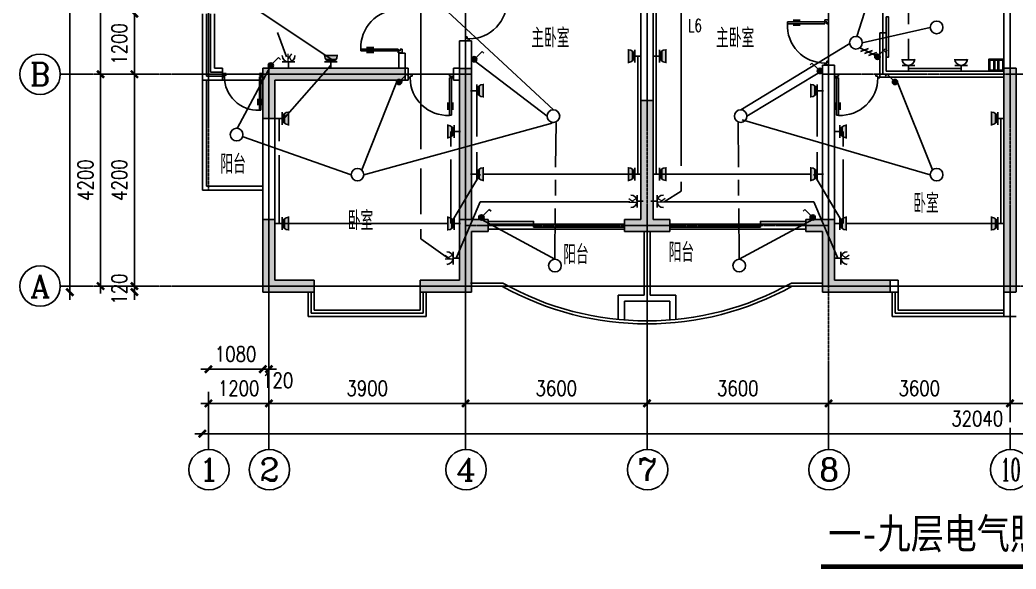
# Model space of a CAD drawing. Extents: x -170759 to 304867, y -311201 to 112352.
# Drawn here: x -86330 to -66572, y -287113 to -276227 of the extents above; entities that cross this region are included whole.
import ezdxf
from ezdxf.enums import TextEntityAlignment as Align

# ---------------------------------------------------------------- set-up
doc = ezdxf.new("R2010")
doc.units = 0
doc.linetypes.add('ACAD_ISO04W100', pattern=[30.5, 24, -3, 0.5, -3])
doc.linetypes.add('DOTE', pattern=[2.42, 2, -0.2, 0.02, -0.2])
doc.layers.get('0').update_dxf_attribs({"linetype": 'CONTINUOUS'})
doc.layers.get('DEFPOINTS').update_dxf_attribs({"linetype": 'CONTINUOUS'})
for name, color, linetype in [('AXIS', 3, 'CONTINUOUS'), ('AXIS_TEXT', 7, 'CONTINUOUS'), ('DOOR', 2, 'CONTINUOUS'), ('DOTE', 251, 'CONTINUOUS'), ('EQUIP', 3, 'CONTINUOUS'), ('PUB_DIM', 3, 'CONTINUOUS'), ('TEXT', 6, 'CONTINUOUS'), ('WALL', 7, 'CONTINUOUS'), ('WINDOW', 151, 'CONTINUOUS'), ('WIRE', 1, 'CONTINUOUS'), ('WZ', 3, 'CONTINUOUS'), ('ZXX', 2, 'ACAD_ISO04W100'), ('柱子', 170, 'CONTINUOUS'), ('标注', 7, 'CONTINUOUS')]:
    doc.layers.add(name, color=color, linetype=linetype)
doc.styles.add('COMPLEX', font='COMPLEX')
doc.styles.add('DIM_FONT', font='SIMPLEX.shx', dxfattribs={"width": 0.8})
doc.styles.add('HZFS', font='txt.shx', dxfattribs={"width": 0.8, "bigfont": 'msi_fsx.shx'})
doc.styles.add('HZS', font='txt', dxfattribs={"width": 0.7, "bigfont": 'HZS'})
doc.styles.add('SONG', font='SimSun.ttf', dxfattribs={"height": 600})
doc.dimstyles.new('AXIS', dxfattribs={"dimtxt": 300, "dimasz": 1, "dimexe": 250, "dimexo": 300, "dimgap": 150, "dimtad": 1, "dimdec": 0, "dimdsep": 46, "dimtxsty": 'DIM_FONT', "dimblk": '_DIMX', "dimblk1": '_DIMX', "dimblk2": '_DIMX', "dimcen": 2.5, "dimse1": 1, "dimse2": 1, "dimclrd": 3, "dimclre": 3, "dimclrt": 7, "dimadec": 0, "dimazin": 0, "dimtfac": 1, "dimtdec": 0, "dimtix": 1, "dimtmove": 2, "dimatfit": 3, "dimldrblk": '_DIMX', "dimfxl": 0, "dimtolj": 1, "dimtzin": 0, "dimarcsym": 0})

# ---------------------------------------------------------------- blocks, each defined once
blk = doc.blocks.new('_DIMX')
blk.add_line((-150, 0), (150, 0))
at = {"const_width": 50}
blk.add_lwpolyline([(-70, -70), (70, 70)], dxfattribs=at)
blk = doc.blocks.new('*D517')
at = {"layer": 'AXIS', "color": 3, "lineweight": -2}
blk.add_line((-85340, -266984), (-85340, -281622), dxfattribs=at)
at = {"layer": 'DEFPOINTS', "color": 0}
for p in [(-83610, -266983), (-85340, -281623), (-83626, -281623)]:
    blk.add_point(p, dxfattribs=at)
at = {"layer": 'AXIS', "color": 3, "lineweight": -2}
for p, rotation in [((-85340, -266983), 90), ((-85340, -281623), 270)]:
    blk.add_blockref('_DIMX', p, dxfattribs=dict(at, rotation=rotation))
at = {"layer": 'AXIS', "color": 7, "insert": (-85696, -275096), "char_height": 300, "attachment_point": 5, "rotation": 90, "style": 'DIM_FONT'}
blk.add_mtext('\\A1;14640', dxfattribs=at)
blk = doc.blocks.new('_AXISO')
blk.add_circle((0, 0), 0.5)
at = {"layer": 'AXIS_TEXT', "style": 'COMPLEX', "width": 1.041667}
blk.add_attdef('A', text='', height=0.56, dxfattribs=at).set_placement((-0.25, -0.28), (0.25, -0.28), align=Align.FIT)
blk = doc.blocks.new('_LINKPT1')
blk.add_line((0, 0), (0, 0))
blk = doc.blocks.new('M_X23')
for p, q in [((-0.5, 1.05), (-0.5, 1)), ((-0.5, 1), (0.5, 1)), ((0.5, 1.05), (0.5, 1)), ((0.5, 0.5), (-0.5, 0.5)), ((0, 0.5), (0, 0))]:
    blk.add_line(p, q)
blk.add_arc((0, 1), 0.5, 180, 0)
for points in [[(0.433, 0.75), (-0.433, 0.75), (0.5, 1), (-0.5, 1)], [(0.25, 0.567), (-0.25, 0.567), (0.433, 0.75), (-0.433, 0.75)], [(0, 0.5), (0, 0.5), (0.25, 0.567), (-0.25, 0.567)]]:
    blk.add_solid(points)
blk.add_blockref('_LINKPT1', (0.001, 0))
at = {"width": 0.8, "flags": 9}
blk.add_attdef('A', (0, 0), '', height=0.00002, dxfattribs=at)
blk = doc.blocks.new('M_X2')
for p, q in [((0.147, 0.356), (0.625, 0.833)), ((0.625, 0.833), (0.766, 0.692))]:
    blk.add_line(p, q)
blk.add_circle((0, 0.208), 0.208)
for points in [[(-0.18, 0.313), (0.18, 0.313), (-0.208, 0.208), (0.208, 0.208)], [(-0.18, 0.104), (0.18, 0.104), (-0.208, 0.208), (0.208, 0.208)], [(-0.104, 0.389), (0.104, 0.389), (-0.18, 0.313), (0.18, 0.313)], [(-0.104, 0.028), (0.104, 0.028), (-0.18, 0.104), (0.18, 0.104)], [(0, 0.417), (0, 0.417), (-0.104, 0.389), (0.104, 0.389)], [(0, 0), (0, 0), (-0.104, 0.028), (0.104, 0.028)]]:
    blk.add_solid(points)
for p in [(-0.208, 0.208), (0, 0.417), (0.208, 0.208), (0, 0)]:
    blk.add_blockref('_LINKPT1', p)
at = {"width": 0.8, "flags": 9}
blk.add_attdef('A', (0, 0), '', height=0.00002, dxfattribs=at)
blk = doc.blocks.new('*D520')
at = {"layer": 'AXIS', "color": 3, "lineweight": -2}
blk.add_line((-84060, -277302), (-84060, -276104), dxfattribs=at)
at = {"layer": 'DEFPOINTS', "color": 0}
for p in [(-84060, -276103), (-82712, -276103), (-82876, -277303)]:
    blk.add_point(p, dxfattribs=at)
at = {"layer": 'AXIS', "color": 3, "lineweight": -2}
for p, rotation in [((-84060, -276103), 90), ((-84060, -277303), 270)]:
    blk.add_blockref('_DIMX', p, dxfattribs=dict(at, rotation=rotation))
at = {"layer": 'AXIS', "color": 7, "insert": (-84360, -276703), "char_height": 300, "attachment_point": 5, "rotation": 90, "style": 'DIM_FONT'}
blk.add_mtext('\\A1;1200', dxfattribs=at)
blk = doc.blocks.new('*D521')
at = {"layer": 'AXIS', "color": 3, "lineweight": -2}
blk.add_line((-84730, -274004), (-84730, -277302), dxfattribs=at)
at = {"layer": 'DEFPOINTS', "color": 0}
for p in [(-82864, -274003), (-84730, -277303), (-82864, -277303)]:
    blk.add_point(p, dxfattribs=at)
at = {"layer": 'AXIS', "color": 3, "lineweight": -2}
for p, rotation in [((-84730, -274003), 90), ((-84730, -277303), 270)]:
    blk.add_blockref('_DIMX', p, dxfattribs=dict(at, rotation=rotation))
at = {"layer": 'AXIS', "color": 7, "insert": (-85030, -275653), "char_height": 300, "attachment_point": 5, "rotation": 90, "style": 'DIM_FONT'}
blk.add_mtext('\\A1;3300', dxfattribs=at)
blk = doc.blocks.new('_X27OFR')
for p, q in [((0.25, 0.25), (-0.25, 0.25)), ((0, 0.25), (0, 0))]:
    blk.add_line(p, q)
blk.add_arc((0, 0.5), 0.25, 180, 0)
at = {"xscale": 0.002, "yscale": 0.002, "zscale": 0.002}
blk.add_blockref('_LINKPT1', (0, 0), dxfattribs=at)
at = {"style": 'DIM_FONT', "width": 0.8}
blk.add_text('K', height=0.3, dxfattribs=at).set_placement((-0.075, 0.274))
at = {"style": 'DIM_FONT', "width": 0.8, "flags": 9}
blk.add_attdef('A', (0, 0), '', height=0.00002, dxfattribs=at)
blk = doc.blocks.new('*D523')
at = {"layer": 'AXIS', "color": 3, "lineweight": -2}
for p, q in [((-81513, -283150), (-81514, -283150)), ((-81512, -283150), (-81392, -283150)), ((-81391, -283150), (-81390, -283150))]:
    blk.add_line(p, q, dxfattribs=at)
at = {"layer": 'DEFPOINTS', "color": 0}
for p in [(-81512, -277423), (-81392, -281897), (-81392, -283150)]:
    blk.add_point(p, dxfattribs=at)
at = {"layer": 'AXIS', "color": 3, "lineweight": -2}
blk.add_blockref('_DIMX', (-81512, -283150), dxfattribs=at)
at = {"layer": 'AXIS', "color": 3, "lineweight": -2, "rotation": 180}
blk.add_blockref('_DIMX', (-81392, -283150), dxfattribs=at)
at = {"layer": 'AXIS', "color": 7, "insert": (-81217, -283372), "char_height": 300, "attachment_point": 5, "style": 'DIM_FONT'}
blk.add_mtext('\\A1;120', dxfattribs=at)
blk = doc.blocks.new('*D524')
at = {"layer": 'AXIS', "color": 3, "lineweight": -2}
blk.add_line((-84060, -281502), (-84060, -277304), dxfattribs=at)
at = {"layer": 'DEFPOINTS', "color": 0}
for p in [(-84060, -277303), (-82876, -277303), (-81512, -281503)]:
    blk.add_point(p, dxfattribs=at)
at = {"layer": 'AXIS', "color": 3, "lineweight": -2}
for p, rotation in [((-84060, -277303), 90), ((-84060, -281503), 270)]:
    blk.add_blockref('_DIMX', p, dxfattribs=dict(at, rotation=rotation))
at = {"layer": 'AXIS', "color": 7, "insert": (-84360, -279403), "char_height": 300, "attachment_point": 5, "rotation": 90, "style": 'DIM_FONT'}
blk.add_mtext('\\A1;4200', dxfattribs=at)
blk = doc.blocks.new('*D525')
at = {"layer": 'AXIS', "color": 3, "lineweight": -2}
blk.add_line((-84730, -277304), (-84730, -281502), dxfattribs=at)
at = {"layer": 'DEFPOINTS', "color": 0}
for p in [(-82864, -277303), (-84730, -281503), (-82864, -281503)]:
    blk.add_point(p, dxfattribs=at)
at = {"layer": 'AXIS', "color": 3, "lineweight": -2}
for p, rotation in [((-84730, -277303), 90), ((-84730, -281503), 270)]:
    blk.add_blockref('_DIMX', p, dxfattribs=dict(at, rotation=rotation))
at = {"layer": 'AXIS', "color": 7, "insert": (-85030, -279403), "char_height": 300, "attachment_point": 5, "rotation": 90, "style": 'DIM_FONT'}
blk.add_mtext('\\A1;4200', dxfattribs=at)
blk = doc.blocks.new('*D526')
at = {"layer": 'AXIS', "color": 3, "lineweight": -2}
for p, q in [((-82593, -283150), (-82594, -283150)), ((-82592, -283150), (-81512, -283150)), ((-81511, -283150), (-81510, -283150))]:
    blk.add_line(p, q, dxfattribs=at)
at = {"layer": 'DEFPOINTS', "color": 0}
for p in [(-82592, -277423), (-81512, -282014), (-81512, -283150)]:
    blk.add_point(p, dxfattribs=at)
at = {"layer": 'AXIS', "color": 3, "lineweight": -2}
blk.add_blockref('_DIMX', (-82592, -283150), dxfattribs=at)
at = {"layer": 'AXIS', "color": 3, "lineweight": -2, "rotation": 180}
blk.add_blockref('_DIMX', (-81512, -283150), dxfattribs=at)
at = {"layer": 'AXIS', "color": 7, "insert": (-82052, -282850), "char_height": 300, "attachment_point": 5, "style": 'DIM_FONT'}
blk.add_mtext('\\A1;1080', dxfattribs=at)
blk = doc.blocks.new('*D527')
at = {"layer": 'AXIS', "color": 3, "lineweight": -2}
for p, q in [((-84060, -281502), (-84060, -281501)), ((-84060, -281623), (-84060, -281503)), ((-84060, -281624), (-84060, -281625))]:
    blk.add_line(p, q, dxfattribs=at)
at = {"layer": 'DEFPOINTS', "color": 0}
for p in [(-84060, -281503), (-82592, -281503), (-82592, -281623)]:
    blk.add_point(p, dxfattribs=at)
at = {"layer": 'AXIS', "color": 3, "lineweight": -2}
for p, rotation in [((-84060, -281503), 270), ((-84060, -281623), 90)]:
    blk.add_blockref('_DIMX', p, dxfattribs=dict(at, rotation=rotation))
at = {"layer": 'AXIS', "color": 7, "insert": (-84360, -281563), "char_height": 300, "attachment_point": 5, "rotation": 90, "style": 'DIM_FONT'}
blk.add_mtext('\\A1;120', dxfattribs=at)
blk = doc.blocks.new('_Y0FUQ')
blk.add_circle((0, 0), 0.5)
at = {"xscale": 0.002, "yscale": 0.002, "zscale": 0.002}
for p in [(-0.5, 0), (0, 0.5), (0.5, 0), (0, -0.5)]:
    blk.add_blockref('_LINKPT1', p, dxfattribs=at)
at = {"style": 'DIM_FONT', "width": 0.8, "flags": 9}
blk.add_attdef('A', (0, 0), '', height=0.00002, dxfattribs=at)
blk = doc.blocks.new('M_A23MCU')
for p, q in [((-0.454, 0.081), (-0.454, 0.905)), ((-0.454, 0.905), (-0.413, 0.905)), ((-0.413, 0.905), (-0.413, 0.081)), ((-0.489, 0.782), (-0.489, 0.624)), ((-0.378, 0.782), (-0.378, 0.624)), ((-0.495, -0.002), (-0.495, 0.081)), ((-0.495, 0.081), (-0.454, 0.081)), ((-0.413, 0.081), (-0.454, 0.081)), ((-0.454, 0.081), (-0.454, 0.039)), ((-0.454, 0.039), (-0.413, 0.039)), ((-0.413, 0.039), (-0.413, -0.002)), ((0.412, 0.039), (0.412, -0.002)), ((0.453, 0.039), (0.412, 0.039)), ((0.453, 0.081), (0.453, 0.039)), ((0.494, 0.081), (0.453, 0.081)), ((0.494, -0.002), (0.494, 0.081)), ((-0.413, -0.002), (-0.495, -0.002)), ((-0.495, -0.002), (-0.495, -0.002)), ((0.412, -0.002), (0.494, -0.002)), ((0.494, -0.002), (0.494, -0.002))]:
    blk.add_line(p, q)
blk.add_arc((-0.372, 0.082), 0.825, 359.9283, 92.866)
blk = doc.blocks.new('*D532')
at = {"layer": 'AXIS', "color": 3, "lineweight": -2}
blk.add_line((-84060, -276102), (-84060, -274004), dxfattribs=at)
at = {"layer": 'DEFPOINTS', "color": 0}
for p in [(-84060, -274003), (-83360, -274003), (-82712, -276103)]:
    blk.add_point(p, dxfattribs=at)
at = {"layer": 'AXIS', "color": 3, "lineweight": -2}
for p, rotation in [((-84060, -274003), 90), ((-84060, -276103), 270)]:
    blk.add_blockref('_DIMX', p, dxfattribs=dict(at, rotation=rotation))
at = {"layer": 'AXIS', "color": 7, "insert": (-84360, -275053), "char_height": 300, "attachment_point": 5, "rotation": 90, "style": 'DIM_FONT'}
blk.add_mtext('\\A1;2100', dxfattribs=at)
blk = doc.blocks.new('_WIE3')
for p, q in [((-0.2, 0.4), (-1, -0.4)), ((0.4, 0.4), (-0.4, -0.4)), ((1, 0.4), (0.2, -0.4))]:
    blk.add_line(p, q)
at = {"width": 0.8}
blk.add_attdef('N', text='', height=1, dxfattribs=at).set_placement((-0.02, 1.06), align=Align.MIDDLE)
blk = doc.blocks.new('M_X6')
for p, q in [((0.147, 0.356), (0.625, 0.833)), ((0.625, 0.833), (0.766, 0.692)), ((0.512, 0.72), (0.653, 0.579))]:
    blk.add_line(p, q)
blk.add_circle((0, 0.208), 0.208)
for points in [[(-0.18, 0.313), (0.18, 0.313), (-0.208, 0.208), (0.208, 0.208)], [(-0.18, 0.104), (0.18, 0.104), (-0.208, 0.208), (0.208, 0.208)], [(-0.104, 0.389), (0.104, 0.389), (-0.18, 0.313), (0.18, 0.313)], [(-0.104, 0.028), (0.104, 0.028), (-0.18, 0.104), (0.18, 0.104)], [(0, 0.417), (0, 0.417), (-0.104, 0.389), (0.104, 0.389)], [(0, 0), (0, 0), (-0.104, 0.028), (0.104, 0.028)]]:
    blk.add_solid(points)
for p in [(-0.208, 0.208), (0, 0.417), (0.208, 0.208), (0, 0)]:
    blk.add_blockref('_LINKPT1', p)
at = {"width": 0.8, "flags": 9}
blk.add_attdef('A', (0, 0), '', height=0.00002, dxfattribs=at)
blk = doc.blocks.new('*D536')
at = {"layer": 'AXIS', "color": 3, "lineweight": -2}
blk.add_line((-63093, -283829), (-66691, -283829), dxfattribs=at)
at = {"layer": 'DEFPOINTS', "color": 0}
for p in [(-66692, -282968), (-63092, -282968), (-66692, -283829)]:
    blk.add_point(p, dxfattribs=at)
at = {"layer": 'AXIS', "color": 3, "lineweight": -2, "rotation": 180}
blk.add_blockref('_DIMX', (-66692, -283829), dxfattribs=at)
at = {"layer": 'AXIS', "color": 3, "lineweight": -2}
blk.add_blockref('_DIMX', (-63092, -283829), dxfattribs=at)
at = {"layer": 'AXIS', "color": 7, "insert": (-64892, -283529), "char_height": 300, "attachment_point": 5, "style": 'DIM_FONT'}
blk.add_mtext('\\A1;3600', dxfattribs=at)
blk = doc.blocks.new('M_X24ZVU')
for p, q in [((0.497, 0.95), (-0.497, 0.95)), ((0.5, 0.5), (-0.5, 0.5)), ((0, 0.5), (0, 0))]:
    blk.add_line(p, q)
blk.add_arc((0, 1), 0.5, 180, 0)
blk.add_blockref('_LINKPT1', (0, 0))
at = {"width": 0.8, "flags": 9}
blk.add_attdef('A', (0, 0), '', height=0.00002, dxfattribs=at)

msp = doc.modelspace()

# ---------------------------------------------------------------- hatches: boundary and pattern name
at = {"layer": 'ZXX'}
h = msp.add_hatch(color=256, dxfattribs=at)
h.paths.add_polyline_path([(-78691.84658, -277303.19505), (-78691.84658, -277183.19505), (-81391.84658, -277183.19505), (-81391.84658, -277303.19505)])
h.paths.add_polyline_path([(-81391.84658, -277303.19505), (-81391.84658, -278183.19505), (-81271.84658, -278183.19505), (-81271.84658, -277423.19505), (-78691.84658, -277423.19505), (-78691.84658, -277303.19505)])
h.paths.add_polyline_path([(-81391.84658, -277303.19505), (-81511.84658, -277303.19505), (-81511.84658, -278183.19505), (-81391.84658, -278183.19505)])
h.paths.add_polyline_path([(-81391.84658, -277183.19505), (-81511.84658, -277183.19505), (-81511.84658, -277303.19505), (-81391.84658, -277303.19505)])
msp.add_hatch(color=256, dxfattribs=at).paths.add_polyline_path([(-77371.84658, -277191.37376), (-77611.84658, -277191.37376), (-77611.84658, -280184.77703), (-77371.84658, -280184.11093)])
h = msp.add_hatch(color=256, dxfattribs=at)
h.paths.add_polyline_path([(-66691.84658, -277303.19505), (-66571.84658, -277303.19505), (-66571.84658, -277183.19505), (-66811.84658, -277183.19505), (-66811.84658, -277303.19505)])
h.paths.add_polyline_path([(-66811.84658, -281503.19505), (-66691.84658, -281503.19505), (-66571.84658, -281503.19505), (-66571.84658, -277303.19505), (-66691.84658, -277303.19505), (-66811.84658, -277303.19505)])
h.paths.add_polyline_path([(-66571.84658, -281623.19505), (-66571.84658, -281503.19505), (-66691.84658, -281503.19505), (-66811.84658, -281503.19505), (-66811.84658, -281623.19505)])
h = msp.add_hatch(color=256, dxfattribs=at)
h.paths.add_polyline_path([(-73891.84658, -277823.19505), (-74011.84658, -277823.19505), (-74011.84658, -280183.19505), (-74341.84658, -280183.19505), (-74341.84658, -280303.19505), (-73891.84658, -280303.19505)])
h.paths.add_polyline_path([(-73771.84658, -277823.19505), (-73891.84658, -277823.19505), (-73891.84658, -280303.19505), (-73441.84658, -280303.19505), (-73441.84658, -280183.19505), (-73771.84658, -280183.19505)])
h.paths.add_polyline_path([(-73441.84658, -280303.19505), (-73891.84658, -280303.19505), (-73891.84658, -280423.19505), (-73441.84658, -280423.19505)])
h.paths.add_polyline_path([(-73891.84658, -280303.19505), (-74341.84658, -280303.19505), (-74341.84658, -280423.19505), (-73891.84658, -280423.19505)])
h = msp.add_hatch(color=256, dxfattribs=at)
h.paths.add_polyline_path([(-81271.84658, -280183.19505), (-81391.84658, -280183.19505), (-81391.84658, -281503.19505), (-80491.84658, -281503.19505), (-80491.84658, -281383.19505), (-81271.84658, -281383.19505)])
h.paths.add_polyline_path([(-81391.84658, -280183.19505), (-81511.84658, -280183.19505), (-81511.84658, -281503.19505), (-81391.84658, -281503.19505)])
h.paths.add_polyline_path([(-80491.84658, -281503.19505), (-81391.84658, -281503.19505), (-81391.84658, -281623.19505), (-80491.84658, -281623.19505)])
h.paths.add_polyline_path([(-81391.84658, -281503.19505), (-81511.84658, -281503.19505), (-81511.84658, -281623.19505), (-81391.84658, -281623.19505)])
h = msp.add_hatch(color=256, dxfattribs=at)
h.paths.add_polyline_path([(-77491.84658, -280303.19505), (-77491.84658, -281503.19505), (-77371.84658, -281503.19505), (-77371.84658, -280423.19505), (-77041.84658, -280423.19505), (-77041.84658, -280303.19505)])
h.paths.add_polyline_path([(-77491.84658, -280184.44398), (-77491.84658, -280303.19505), (-77041.84658, -280303.19505), (-77041.84658, -280183.19505)])
h.paths.add_polyline_path([(-77611.84658, -281383.19505), (-78391.84658, -281383.19505), (-78391.84658, -281503.19505), (-77491.84658, -281503.19505), (-77491.84658, -280184.44398), (-77611.84658, -280184.77703)])
h.paths.add_polyline_path([(-77491.84658, -281623.19505), (-77371.84658, -281623.19505), (-77371.84658, -281503.19505), (-77391.84658, -281503.19505), (-77491.84658, -281503.19505)])
h.paths.add_polyline_path([(-77491.84658, -281623.19505), (-77491.84658, -281503.19505), (-78391.84658, -281503.19505), (-78391.84658, -281623.19505)])
h = msp.add_hatch(color=256, dxfattribs=at)
h.paths.add_polyline_path([(-70291.84658, -280183.19505), (-70741.84658, -280183.19505), (-70741.84658, -280303.19505), (-70291.84658, -280303.19505)])
h.paths.add_polyline_path([(-70291.84658, -280303.19505), (-70741.84658, -280303.19505), (-70741.84658, -280423.19505), (-70411.84658, -280423.19505), (-70411.84658, -281503.19505), (-70291.84658, -281503.19505)])
h.paths.add_polyline_path([(-70171.84658, -280183.19505), (-70291.84658, -280183.19505), (-70291.84658, -281503.19505), (-69071.84658, -281503.19505), (-69071.84658, -281383.19505), (-70171.84658, -281383.19505)])
h.paths.add_polyline_path([(-69071.84658, -281503.19505), (-70291.84658, -281503.19505), (-70291.84658, -281623.19505), (-69071.84658, -281623.19505)])
h.paths.add_polyline_path([(-70291.84658, -281503.19505), (-70411.84658, -281503.19505), (-70411.84658, -281623.19505), (-70291.84658, -281623.19505)])

# ---------------------------------------------------------------- linework, layer by layer
at = {"color": 2}
for p, q in [((-67011.84658, -277023.19505), (-67011.84658, -277223.19505)), ((-66991.84658, -277023.19505), (-66991.84658, -277223.19505)), ((-66931.84658, -277023.19505), (-66931.84658, -277223.19505)), ((-66911.84658, -277023.19505), (-66911.84658, -277223.19505))]:
    msp.add_line(p, q, dxfattribs=at)
for points in [[(-67111.84658, -277243.19505), (-66811.84658, -277243.19505), (-66811.84658, -277003.19505), (-67111.84658, -277003.19505)], [(-66811.84658, -277243.19505), (-67111.84658, -277243.19505), (-67111.84658, -277003.19505), (-66811.84658, -277003.19505)], [(-67091.84658, -277223.19505), (-66831.84658, -277223.19505), (-66831.84658, -277023.19505), (-67091.84658, -277023.19505)], [(-66831.84658, -277223.19505), (-67091.84658, -277223.19505), (-67091.84658, -277023.19505), (-66831.84658, -277023.19505)]]:
    msp.add_lwpolyline(points, close=True, dxfattribs=at)
at = {"layer": 'AXIS'}
for p, q in [((-85530.35735, -277303.19505), (-85166.56338, -277303.19505)), ((-85530.35735, -281503.19505), (-85166.56338, -281503.19505)), ((-82591.84658, -283596.38215), (-82591.84658, -284741.60219)), ((-81391.84658, -284310.48284), (-81391.84658, -284741.60219)), ((-77491.84658, -284310.48284), (-77491.84658, -284741.60219)), ((-73891.84658, -284310.48284), (-73891.84658, -284741.60219)), ((-70291.84658, -284310.48284), (-70291.84658, -284741.60219)), ((-66691.84658, -284310.48284), (-66691.84658, -284741.60219))]:
    msp.add_line(p, q, dxfattribs=at)
at = {"layer": 'DOOR'}
for p, q in [((-82711.84658, -277423.19505), (-82711.84658, -279603.19505)), ((-82631.84658, -277423.19505), (-82631.84658, -279523.19505)), ((-82631.84658, -279523.19505), (-81511.84658, -279523.19505)), ((-82711.84658, -279603.19505), (-81511.84658, -279603.19505)), ((-77391.84658, -281443.19505), (-76755.12816, -281443.19505)), ((-77391.84658, -281503.19505), (-76771.84658, -281503.19505)), ((-71028.10008, -281443.19505), (-70411.84658, -281443.19505)), ((-71011.84658, -281503.19505), (-70411.84658, -281503.19505))]:
    msp.add_line(p, q, dxfattribs=at)
msp.add_lwpolyline([(-69151.84658, -276163.17279), (-69103.28765, -276163.17279), (-69103.28765, -276965.03712), (-69151.84658, -276965.03712)], close=True, dxfattribs=at)
for centre, radius, start, end in [((-73891.84658, -276348.59505), 5904.6, 240.806848949, 299.193151051), ((-73891.61412, -276351.72016), 5841.47492, 240.646012968, 299.353987032)]:
    msp.add_arc(centre, radius, start, end, dxfattribs=at)
at = {"layer": 'DOTE', "linetype": 'DOTE', "ltscale": 0.5}
for p, q in [((-82591.84658, -264662.11205), (-82591.84658, -279603.19505)), ((-66691.84658, -264662.11205), (-66691.84658, -282269.12562)), ((-73891.84658, -272983.19505), (-73891.84658, -284523.80575)), ((-73891.84658, -272983.19505), (-73891.84658, -284523.80575)), ((-70291.84658, -275383.19505), (-70291.84658, -284523.80575)), ((-77491.84658, -275503.19505), (-77491.84658, -284523.80575)), ((-69211.84658, -275503.19505), (-69211.84658, -277303.19505)), ((-81391.84658, -277183.19505), (-81391.84658, -284523.80575)), ((-85492.76249, -277303.19505), (-77371.84658, -277303.19505)), ((-82591.84658, -277303.19505), (-77371.84658, -277303.19505)), ((-70411.84658, -277303.19505), (-66691.84658, -277303.19505)), ((-62971.84658, -277303.19505), (-66691.84658, -277303.19505)), ((-77491.84658, -280303.19505), (-70291.84658, -280303.19505)), ((-85492.76249, -281503.19505), (-66691.84658, -281503.19505)), ((-82591.84658, -281503.19505), (-66691.84658, -281503.19505)), ((-47871.51315, -281503.19505), (-66691.84658, -281503.19505))]:
    msp.add_line(p, q, dxfattribs=at)
at = {"layer": 'TEXT', "color": 3, "const_width": 96}
msp.add_lwpolyline([(-70438.50794, -287065.21686), (-63248.93616, -287065.21686)], dxfattribs=at)
at = {"layer": 'WALL'}
for p, q in [((-74011.84658, -275623.19505), (-74011.84658, -280183.19505)), ((-73771.84658, -275623.19505), (-73771.84658, -280183.19505)), ((-66811.84658, -275563.19505), (-66811.84658, -277243.19505)), ((-69271.84658, -276483.19505), (-69271.84658, -277243.19505)), ((-69151.84658, -276483.19505), (-69271.84658, -276483.19505)), ((-69151.84658, -276483.19505), (-69151.84658, -277243.19505)), ((-77611.84658, -277183.19505), (-77611.84658, -276643.19505)), ((-77371.84658, -276643.19505), (-77611.84658, -276643.19505)), ((-77371.84658, -277183.19505), (-77371.84658, -276643.19505)), ((-78811.84658, -276883.19505), (-78811.84658, -277183.19505)), ((-78811.84658, -276883.19505), (-78691.84658, -276883.19505)), ((-78691.84658, -276883.19505), (-78691.84658, -277183.19505)), ((-81511.84658, -277183.19505), (-78811.84658, -277183.19505)), ((-81511.84658, -281623.19505), (-81511.84658, -277183.19505)), ((-78691.84658, -277183.19505), (-78631.84658, -277183.19505)), ((-78631.84658, -277183.19505), (-78631.84658, -277423.19505)), ((-77731.84658, -277183.19505), (-77731.84658, -277423.19505)), ((-77731.84658, -277183.19505), (-77611.84658, -277183.19505)), ((-77371.84658, -277183.19505), (-77371.84658, -280183.19505)), ((-70411.84658, -277123.19505), (-70411.84658, -280183.19505)), ((-70411.84658, -277123.19505), (-70171.84658, -277123.19505)), ((-70171.84658, -277123.19505), (-70171.84658, -281383.19505)), ((-70171.84658, -277363.19505), (-70171.84658, -277243.19505)), ((-69271.84658, -277363.19505), (-69271.84658, -277243.19505)), ((-69271.84658, -277243.19505), (-69271.84658, -277243.19505)), ((-69271.84658, -277363.19505), (-66811.84658, -277363.19505)), ((-69151.84658, -277243.19505), (-66811.84658, -277243.19505)), ((-66811.84658, -277363.19505), (-66811.84658, -282103.19505)), ((-81271.84658, -277423.19505), (-78631.84658, -277423.19505)), ((-81271.84658, -281383.19505), (-81271.84658, -277423.19505)), ((-77731.84658, -277423.19505), (-77611.84658, -277423.19505)), ((-77611.84658, -277423.19505), (-77611.84658, -281383.19505)), ((-77371.84658, -280183.19505), (-77041.84658, -280183.19505)), ((-77041.84658, -280183.19505), (-77041.84658, -280423.19505)), ((-74341.84658, -280183.19505), (-74341.84658, -280423.19505)), ((-74341.84658, -280183.19505), (-74011.84658, -280183.19505)), ((-73771.84658, -280183.19505), (-73441.84658, -280183.19505)), ((-73441.84658, -280183.19505), (-73441.84658, -280423.19505)), ((-70741.84658, -280183.19505), (-70411.84658, -280183.19505)), ((-70741.84658, -280183.19505), (-70741.84658, -280423.19505)), ((-77371.84658, -280423.19505), (-77371.84658, -281623.19505)), ((-77371.84658, -280423.19505), (-77041.84658, -280423.19505)), ((-74341.84658, -280423.19505), (-73441.84658, -280423.19505)), ((-73951.84658, -280423.19505), (-73951.84658, -281683.19505)), ((-73831.84658, -280423.19505), (-73831.84658, -281683.19505)), ((-70741.84658, -280423.19505), (-70411.84658, -280423.19505)), ((-70411.84658, -281623.19505), (-70411.84658, -280423.19505)), ((-80491.84658, -281383.19505), (-81271.84658, -281383.19505)), ((-80491.84658, -281383.19505), (-80491.84658, -281623.19505)), ((-77611.84658, -281383.19505), (-78391.84658, -281383.19505)), ((-78391.84658, -281383.19505), (-78391.84658, -281623.19505)), ((-70171.84658, -281383.19505), (-68911.84658, -281383.19505)), ((-68911.84658, -281383.19505), (-68911.84658, -281623.19505)), ((-68911.84658, -281403.19505), (-68911.84658, -281623.19505)), ((-80491.84658, -281623.19505), (-81511.84658, -281623.19505)), ((-77371.84658, -281623.19505), (-78391.84658, -281623.19505)), ((-74461.84658, -281683.19505), (-73951.84658, -281683.19505)), ((-74461.84658, -281683.19505), (-74461.84658, -282161.70795)), ((-73831.84658, -281683.19505), (-73321.84658, -281683.19505)), ((-73321.84658, -281683.19505), (-73321.84658, -282161.70795)), ((-70411.84658, -281623.19505), (-68911.84658, -281623.19505)), ((-74341.84658, -281803.19505), (-73441.84658, -281803.19505)), ((-74341.84658, -281803.19505), (-74341.84658, -282173.59271)), ((-73441.84658, -281803.19505), (-73441.84658, -282173.59271)), ((-66571.84658, -282103.19505), (-66811.84658, -282103.19505)), ((-66811.84658, -282103.19505), (-66571.84658, -282103.19505)), ((-66571.84658, -282103.19505), (-66811.84658, -282103.19505)), ((-66811.84658, -282103.19505), (-66571.84658, -282103.19505))]:
    msp.add_line(p, q, dxfattribs=at)
at = {"layer": 'WINDOW'}
for p, q in [((-82711.84658, -276103.19505), (-82711.84658, -277423.19505)), ((-82631.84658, -276103.19505), (-82631.84658, -277343.19505)), ((-82551.84658, -276103.19505), (-82551.84658, -277263.19505)), ((-82471.84658, -276103.19505), (-82471.84658, -277183.19505)), ((-82311.84658, -277183.19505), (-82471.84658, -277183.19505)), ((-82311.84658, -277423.19505), (-82311.84658, -277183.19505)), ((-82311.84658, -277343.19505), (-82631.84658, -277343.19505)), ((-82311.84658, -277263.19505), (-82551.84658, -277263.19505)), ((-82311.84658, -277423.19505), (-82711.84658, -277423.19505)), ((-82711.84658, -277423.19505), (-81511.84658, -277423.19505)), ((-77041.84658, -280374.19505), (-74341.84658, -280374.19505)), ((-73441.84658, -280374.19505), (-70741.84658, -280374.19505)), ((-80611.84658, -281623.19505), (-80611.84658, -282103.19505)), ((-80551.84658, -281623.19505), (-80551.84658, -282043.19505)), ((-80491.84658, -281623.19505), (-80491.84658, -281983.19505)), ((-78391.84658, -281623.19505), (-78391.84658, -281983.19505)), ((-78331.84658, -281623.19505), (-78331.84658, -282043.19505)), ((-78271.84658, -281623.19505), (-78271.84658, -282103.19505)), ((-69031.84658, -281623.19505), (-69031.84658, -282103.19505)), ((-68971.84658, -281623.19505), (-68971.84658, -282043.19505)), ((-68911.84658, -281623.19505), (-68911.84658, -281983.19505)), ((-80611.84658, -282103.19505), (-78271.84658, -282103.19505)), ((-80551.84658, -282043.19505), (-78331.84658, -282043.19505)), ((-80491.84658, -281983.19505), (-78391.84658, -281983.19505)), ((-69031.84658, -282103.19505), (-66811.84658, -282103.19505)), ((-68971.84658, -282043.19505), (-66811.84658, -282043.19505)), ((-68911.84658, -281983.19505), (-66811.84658, -281983.19505))]:
    msp.add_line(p, q, dxfattribs=at)
for points in [[(-76141.84658, -280274.19505), (-77040.84658, -280274.19505), (-77040.84658, -280220.19505), (-76141.84658, -280220.19505)], [(-76141.84658, -280274.19505), (-74343.84658, -280274.19505), (-74343.84658, -280332.19505), (-76141.84658, -280332.19505)], [(-71641.84658, -280274.19505), (-73439.84658, -280274.19505), (-73439.84658, -280332.19505), (-71641.84658, -280332.19505)], [(-71641.84658, -280274.19505), (-70742.84658, -280274.19505), (-70742.84658, -280220.19505), (-71641.84658, -280220.19505)]]:
    msp.add_lwpolyline(points, close=True, dxfattribs=at)
at = {"layer": 'WIRE'}
for p, q in [((-69730.23071, -276555.86662), (-68813.73668, -273664.04529)), ((-73708.88166, -279282.86885), (-73708.88166, -274069.16663)), ((-73214.57421, -274873.83819), (-73214.57421, -279115.87168)), ((-80099.34658, -277041.44823), (-82284.34658, -275581.44823)), ((-68706.7021, -276308.73204), (-68706.7021, -275740.69505)), ((-78031.09853, -275896.85728), (-75748.90977, -278008.91492)), ((-78379.50578, -276067.16391), (-78379.50578, -278786.33788)), ((-69623.56763, -276679.51433), (-68273.63695, -276374.72312)), ((-81222.83795, -276475.33047), (-81040.25725, -276955.43073)), ((-68706.7021, -277016.17562), (-68706.7021, -276603.65764)), ((-69872.35102, -276696.91179), (-72034.31847, -278008.91492)), ((-69301.8188, -276957.71701), (-69672.85518, -276778.97601)), ((-74074.34658, -279282.86885), (-74074.34658, -276944.00914)), ((-81354.74978, -277129.66437), (-82019.4538, -278375.86287)), ((-80161.84658, -277120.69505), (-81120.42945, -278210.67486)), ((-77319.76325, -277032.69195), (-75873.90977, -278133.91492)), ((-68706.7021, -277191.17562), (-67661.84658, -277191.17562)), ((-70463.46499, -277263.92983), (-71909.31847, -278133.91492)), ((-78858.13298, -277469.9455), (-79551.65849, -279200.82551)), ((-68925.09526, -277469.9455), (-68231.56975, -279200.82551)), ((-77265.07507, -278535.50762), (-77265.07507, -277629.31539)), ((-70518.15317, -278535.50762), (-70518.15317, -277629.31539)), ((-81191.30286, -278628.81419), (-81191.30286, -278179.42486)), ((-66874.34658, -280263.70002), (-66874.34658, -278179.42486)), ((-75770.75216, -278271.43328), (-79509.59129, -279294.35172)), ((-75697.29793, -278258.70542), (-75704.22001, -279143.69286)), ((-72085.93031, -278258.70542), (-72079.00823, -279143.69286)), ((-72007.31633, -278206.78984), (-68273.63695, -279294.35172)), ((-79759.59129, -279294.35172), (-81901.51285, -278542.2746)), ((-77781.11809, -278732.96176), (-77781.11809, -278438.59632)), ((-70002.11015, -278732.96176), (-70002.11015, -278438.59632)), ((-81191.30286, -280263.70002), (-81191.30286, -278909.67228)), ((-77265.07507, -279282.86885), (-77265.07507, -278846.56441)), ((-70518.15317, -279282.86885), (-70518.15317, -278846.56441)), ((-78379.50578, -279169.14741), (-78379.50578, -280076.24001)), ((-77781.11809, -280264.45558), (-77781.11809, -278991.24205)), ((-70002.11015, -280264.45558), (-70002.11015, -278991.24205)), ((-77202.57507, -279282.86885), (-77781.11809, -280264.45558)), ((-77140.07507, -279282.86885), (-74199.34658, -279282.86885)), ((-70643.15317, -279282.86885), (-73583.88166, -279282.86885)), ((-70580.65317, -279282.86885), (-70002.11015, -280264.45558)), ((-75706.17416, -279393.53136), (-75708.64647, -279709.61584)), ((-73214.57421, -279437.4699), (-73214.57421, -279621.24031)), ((-72077.05408, -279393.53136), (-72074.58177, -279709.61584)), ((-73214.57421, -279621.24031), (-73551.21431, -279835.18231)), ((-77674.34658, -280948.09476), (-77202.44398, -279835.18231)), ((-74232.01393, -279835.18231), (-77202.44398, -279835.18231)), ((-75710.66214, -279967.32001), (-75718.51634, -280971.47897)), ((-73551.21431, -279835.18231), (-70580.78426, -279835.18231)), ((-72072.5661, -279967.32001), (-72064.71191, -280971.47897)), ((-70108.88166, -280948.09476), (-70580.78426, -279835.18231)), ((-81066.30286, -280263.70002), (-77843.61809, -280263.70002)), ((-75718.51634, -280971.47897), (-77177.35429, -280183.19505)), ((-72064.71191, -280971.47897), (-70605.87395, -280183.19505)), ((-66999.34658, -280263.70002), (-69939.61015, -280263.70002)), ((-78379.50578, -280375.83017), (-78379.50578, -280567.23494)), ((-78379.50578, -280567.23494), (-77831.46853, -280958.36657))]:
    msp.add_line(p, q, dxfattribs=at)
at = {"layer": 'ZXX'}
for points in [[(-81271.84658, -278183.19505), (-81511.84658, -278183.19505), (-81511.84658, -277183.19505), (-78691.84658, -277183.19505), (-78691.84658, -277423.19505), (-81271.84658, -277423.19505), (-81271.84658, -278183.19505)], [(-77611.84658, -280184.77703), (-77611.84658, -277191.37376), (-77371.84658, -277191.37376), (-77371.84658, -280184.77703), (-77611.84658, -280184.77703)], [(-66811.84658, -281623.19505), (-66571.84658, -281623.19505), (-66571.84658, -277183.19505), (-66811.84658, -277183.19505), (-66811.84658, -281623.19505)], [(-74341.84658, -280423.19505), (-74341.84658, -280183.19505), (-74011.84658, -280183.19505), (-74011.84658, -277823.19505), (-73771.84658, -277823.19505), (-73771.84658, -280183.19505), (-73441.84658, -280183.19505), (-73441.84658, -280423.19505), (-74341.84658, -280423.19505)], [(-81511.84658, -280183.19505), (-81271.84658, -280183.19505), (-81271.84658, -281383.19505), (-80491.84658, -281383.19505), (-80491.84658, -281623.19505), (-81511.84658, -281623.19505), (-81511.84658, -280183.19505)], [(-78391.84658, -281623.19505), (-78391.84658, -281383.19505), (-77611.84658, -281383.19505), (-77611.84658, -280184.77703), (-77041.84658, -280183.19505), (-77041.84658, -280423.19505), (-77371.84658, -280423.19505), (-77371.84658, -281623.19505), (-78391.84658, -281623.19505)], [(-69071.84658, -281623.19505), (-69071.84658, -281383.19505), (-70171.84658, -281383.19505), (-70171.84658, -280183.19505), (-70741.84658, -280183.19505), (-70741.84658, -280423.19505), (-70411.84658, -280423.19505), (-70411.84658, -281623.19505), (-69071.84658, -281623.19505)]]:
    msp.add_lwpolyline(points, dxfattribs=at)
at = {"layer": '柱子'}
msp.add_line((-66691.84658, -282223.19505), (-66691.84658, -284202.0784), dxfattribs=at)
msp.add_line((-66691.84658, -282223.19505), (-66691.84658, -284202.0784), dxfattribs=at)

# ---------------------------------------------------------------- block references
at = {"layer": 'AXIS'}
ref = msp.add_blockref('_AXISO', (-85930.35735, -277303.19505), dxfattribs=dict(at, xscale=-800, yscale=800, zscale=800))
ref.add_attrib('A', 'B', dxfattribs={"layer": 'AXIS_TEXT', "height": 448, "style": 'COMPLEX', "width": 1.102941}).set_placement((-86130.35735, -277527.19505), (-85730.35735, -277527.19505), align=Align.FIT)
ref = msp.add_blockref('_AXISO', (-85930.35735, -281503.19505), dxfattribs=dict(at, xscale=-800, yscale=800, zscale=800))
ref.add_attrib('A', 'A', dxfattribs={"layer": 'AXIS_TEXT', "height": 448, "style": 'COMPLEX', "width": 1.041667}).set_placement((-86130.35735, -281727.19505), (-85730.35735, -281727.19505), align=Align.FIT)
ref = msp.add_blockref('_AXISO', (-82580.74, -285141.44797), dxfattribs=dict(at, xscale=800, yscale=800, zscale=800))
ref.add_attrib('A', '1', dxfattribs={"layer": 'AXIS_TEXT', "height": 448, "style": 'COMPLEX', "width": 2.083333}).set_placement((-82780.74, -285365.44797), (-82380.74, -285365.44797), align=Align.FIT)
ref = msp.add_blockref('_AXISO', (-81380.74, -285141.44797), dxfattribs=dict(at, xscale=800, yscale=800, zscale=800))
ref.add_attrib('A', '2', dxfattribs={"layer": 'AXIS_TEXT', "height": 448, "style": 'COMPLEX', "width": 1.339286}).set_placement((-81580.74, -285365.44797), (-81180.74, -285365.44797), align=Align.FIT)
ref = msp.add_blockref('_AXISO', (-77480.74, -285141.44797), dxfattribs=dict(at, xscale=800, yscale=800, zscale=800))
ref.add_attrib('A', '4', dxfattribs={"layer": 'AXIS_TEXT', "height": 448, "style": 'COMPLEX', "width": 1.171875}).set_placement((-77680.74, -285365.44797), (-77280.74, -285365.44797), align=Align.FIT)
ref = msp.add_blockref('_AXISO', (-73880.74, -285141.44797), dxfattribs=dict(at, xscale=800, yscale=800, zscale=800))
ref.add_attrib('A', '7', dxfattribs={"layer": 'AXIS_TEXT', "height": 448, "style": 'COMPLEX', "width": 1.339286}).set_placement((-74080.74, -285365.44797), (-73680.74, -285365.44797), align=Align.FIT)
ref = msp.add_blockref('_AXISO', (-70280.74, -285141.44797), dxfattribs=dict(at, xscale=800, yscale=800, zscale=800))
ref.add_attrib('A', '8', dxfattribs={"layer": 'AXIS_TEXT', "height": 448, "style": 'COMPLEX', "width": 1.339286}).set_placement((-70480.74, -285365.44797), (-70080.74, -285365.44797), align=Align.FIT)
ref = msp.add_blockref('_AXISO', (-66680.74, -285141.44797), dxfattribs=dict(at, xscale=800, yscale=800, zscale=800))
ref.add_attrib('A', '10', dxfattribs={"layer": 'AXIS_TEXT', "height": 448, "style": 'COMPLEX', "width": 0.646552}).set_placement((-66880.74, -285365.44797), (-66480.74, -285365.44797), align=Align.FIT)
at = {"layer": 'EQUIP'}
for name, p, xscale, yscale, zscale in [('_Y0FUQ', (-68148.63695, -276374.72312), -250, 250, 250), ('_Y0FUQ', (-69748.56763, -276679.51433), 250, 250, 250), ('M_X6', (-69322.17625, -277009.80034), 250, 250, 250), ('M_X2', (-81354.74978, -277181.74771), 250, 250, 250), ('_X27OFR', (-81001.19546, -277183.19505), 500, 500, 500), ('M_X23', (-80161.84658, -277183.19505), 250, 250, 250), ('M_X2', (-77319.76325, -277058.73362), 250, 250, 250), ('M_X24ZVU', (-68706.7021, -277253.67562), 250, 250, 250), ('M_X24ZVU', (-67661.84658, -277253.67562), 250, 250, 250), ('M_X2', (-70463.46499, -277289.97149), -250, 250, 250), ('M_X2', (-78809.53857, -277509.008), 250, 250, 250), ('M_X2', (-68973.68967, -277509.008), -250, 250, 250), ('_Y0FUQ', (-75748.90977, -278133.91492), 250, 250, 250), ('_Y0FUQ', (-72034.31847, -278133.91492), -250, 250, 250), ('_Y0FUQ', (-82032.55662, -278500.17423), 250, 250, 250), ('_Y0FUQ', (-79634.59129, -279294.35172), 250, 250, 250), ('_Y0FUQ', (-68148.63695, -279294.35172), -250, 250, 250), ('M_X2', (-77177.35429, -280193.95136), 250, 250, 250), ('M_X2', (-70605.87395, -280193.95136), -250, 250, 250), ('_Y0FUQ', (-75719.49401, -281096.47514), 250, 250, 250), ('_Y0FUQ', (-72063.73423, -281096.47514), -250, 250, 250)]:
    msp.add_blockref(name, p, dxfattribs=dict(at, xscale=xscale, yscale=yscale, zscale=zscale))
for name, p, xscale, yscale, zscale, rotation in [('M_X23', (-74011.84658, -276944.00914), 250, 250, 250, 90), ('M_X23', (-73771.38166, -276944.00914), -250, 250, 250, 270), ('M_X23', (-77390.07507, -277629.31539), -250, 250, 250, 270), ('M_X23', (-70393.15317, -277629.31539), 250, 250, 250, 90), ('M_X23', (-81253.80286, -278179.42486), -250, 250, 250, 270), ('M_X23', (-66811.84658, -278179.42486), 250, 250, 250, 90), ('M_X23', (-77593.61809, -278438.59632), 250, 250, 250, 90), ('M_X23', (-70189.61015, -278438.59632), -250, 250, 250, 270), ('M_X23', (-77390.07507, -279282.86885), -250, 250, 250, 270), ('M_X23', (-74011.84658, -279282.86885), 250, 250, 250, 90), ('M_X23', (-73771.38166, -279282.86885), -250, 250, 250, 270), ('M_X23', (-70393.15317, -279282.86885), 250, 250, 250, 90), ('_X27OFR', (-73965.17817, -279822.38576), 500, 500, 500, 90), ('_X27OFR', (-73818.05007, -279822.38576), -500, 500, 500, 270), ('M_X23', (-81253.80286, -280263.70002), -250, 250, 250, 270), ('M_X23', (-77593.61809, -280264.45558), 250, 250, 250, 90), ('M_X23', (-70189.61015, -280264.45558), -250, 250, 250, 270), ('M_X23', (-66811.84658, -280263.70002), 250, 250, 250, 90), ('_X27OFR', (-77611.84658, -280948.09476), 500, 500, 500, 90), ('_X27OFR', (-70171.38166, -280948.09476), -500, 500, 500, 270)]:
    msp.add_blockref(name, p, dxfattribs=dict(at, xscale=xscale, yscale=yscale, zscale=zscale, rotation=rotation))
at = {"layer": 'PUB_DIM', "xscale": 150.0000000000178, "yscale": 150, "zscale": 150, "rotation": 334.278299999991}
msp.add_blockref('_WIE3', (-69497.91246, -276863.25194), dxfattribs=at)
at = {"layer": 'WINDOW'}
for p, xscale, yscale, zscale, rotation in [((-77491.84658, -276193.19505), -900, -900, 900, 90), ((-78751.84658, -276433.19505), -900, -900, 900, 270), ((-70291.84658, -276673.19505), 900, -900, 900, 270), ((-81911.84658, -277289.86172), 800, 800, 800, 180), ((-78181.84658, -277303.19505), 900, 900, 900, 180), ((-69721.84658, -277303.19505), -900, 900, 900, 180)]:
    msp.add_blockref('M_A23MCU', p, dxfattribs=dict(at, xscale=xscale, yscale=yscale, zscale=zscale, rotation=rotation))

# ---------------------------------------------------------------- texts
at = {"layer": 'TEXT', "color": 3, "ltscale": 1000, "style": 'SONG', "width": 0.8}
msp.add_text('一-九层电气照明平面', height=600, dxfattribs=at).set_placement((-70296.91556, -286709.61983))
at = {"layer": 'WZ', "style": 'HZS', "width": 0.7}
for s, p in [('主卧室', (-76187.91788, -276775.85524)), ('主卧室', (-72522.48319, -276775.85524)), ('阳台', (-82354.90345, -279275.92524)), ('卧室', (-68610.95203, -280054.04214)), ('卧室', (-79826.94535, -280396.43663)), ('阳台', (-75553.89117, -281069.55455)), ('阳台', (-73463.93311, -281025.57483))]:
    msp.add_text(s, height=380, dxfattribs=at).set_placement(p)
at = {"layer": '标注', "linetype": 'Continuous', "style": 'HZFS', "width": 0.7}
msp.add_text('L6', height=250, dxfattribs=at).set_placement((-73079.38946, -276461.26028))

# ---------------------------------------------------------------- dimensions: what is measured, and where the dimension line sits
at = {"layer": 'AXIS'}
dim = msp.add_linear_dim(base=(-85340.47952, -281623.19505), p1=(-83609.50406, -266983.19505), p2=(-83626.04197, -281623.19505), angle=270, dimstyle='AXIS', dxfattribs=at)
dim.commit()
dim.dimension.update_dxf_attribs({"geometry": '*D517', "text_midpoint": (-85696.35153, -275095.93129), "dimtype": 160})
for base, p1, p2, picture, middle in [((-84730.22711, -277303.19505), (-82863.73669, -274003.19505), (-82863.73669, -277303.19505), '*D521', (-85030.22711, -275653.19505)), ((-84059.50406, -274003.19505), (-82711.84658, -276103.19505), (-83360.39229, -274003.19505), '*D532', (-84359.50406, -275053.19505)), ((-84059.50406, -276103.19505), (-82876.1509, -277303.19505), (-82711.84658, -276103.19505), '*D520', (-84359.50406, -276703.19505)), ((-84730.22711, -281503.19505), (-82863.73669, -277303.19505), (-82863.73669, -281503.19505), '*D525', (-85030.22711, -279403.19505)), ((-84059.50406, -277303.19505), (-81511.84658, -281503.19505), (-82876.1509, -277303.19505), '*D524', (-84359.50406, -279403.19505))]:
    dim = msp.add_linear_dim(base=base, p1=p1, p2=p2, angle=270, dimstyle='AXIS', override={"dimse1": 1}, dxfattribs=at)
    dim.commit()
    dim.dimension.update_dxf_attribs({"geometry": picture, "text_midpoint": middle})
for base, p1, p2, picture, middle in [((-81511.84658, -283150.14857), (-82591.84658, -277423.19505), (-81511.84658, -282013.66085), '*D526', (-82051.84658, -282850.14857)), ((-66691.84658, -283828.5907), (-63091.84658, -282968.12045), (-66691.84658, -282968.12045), '*D536', (-64891.84658, -283528.5907))]:
    dim = msp.add_linear_dim(base=base, p1=p1, p2=p2, dimstyle='AXIS', override={"dimse1": 1}, dxfattribs=at)
    dim.commit()
    dim.dimension.update_dxf_attribs({"geometry": picture, "text_midpoint": middle})
dim = msp.add_linear_dim(base=(-81391.84658, -283150.14857), p1=(-81511.84658, -277423.19505), p2=(-81391.84658, -281897.23337), dimstyle='AXIS', override={"dimse1": 1}, dxfattribs=at)
dim.commit()
dim.dimension.update_dxf_attribs({"geometry": '*D523', "text_midpoint": (-81217.21315, -283371.73334), "dimtype": 160})
dim = msp.add_linear_dim(base=(-84059.50406, -281503.19505), p1=(-82591.84658, -281623.19505), p2=(-82591.84658, -281503.19505), angle=270, dimstyle='AXIS', dxfattribs=at)
dim.commit()
dim.dimension.update_dxf_attribs({"geometry": '*D527', "text_midpoint": (-84359.50406, -281563.19505)})
msp.add_linear_dim(base=(-81391.84658, -283828.5907), p1=(-82591.84658, -282013.66085), p2=(-81391.84658, -282968.12045), dimstyle='AXIS', dxfattribs=at).render()
msp.add_linear_dim(base=(-50671.84658, -284430.5391), p1=(-82711.84658, -282992.95243), p2=(-50671.84658, -282746.40827), location=(-67342.33421, -284130.5391), dimstyle='AXIS', dxfattribs=at).render()
for base, p1, p2 in [((-77491.84658, -283828.5907), (-81391.84658, -282968.12045), (-77491.84658, -282968.12045)), ((-73891.84658, -283828.5907), (-77491.84658, -282968.12045), (-73891.84658, -282968.12045)), ((-70291.84658, -283828.5907), (-73891.84658, -282968.12045), (-70291.84658, -282968.12045)), ((-66691.84658, -283828.5907), (-70291.84658, -282968.12045), (-66691.84658, -282968.12045))]:
    msp.add_linear_dim(base=base, p1=p1, p2=p2, dimstyle='AXIS', override={"dimse1": 1}, dxfattribs=at).render()

doc.saveas('drawing.dxf')
